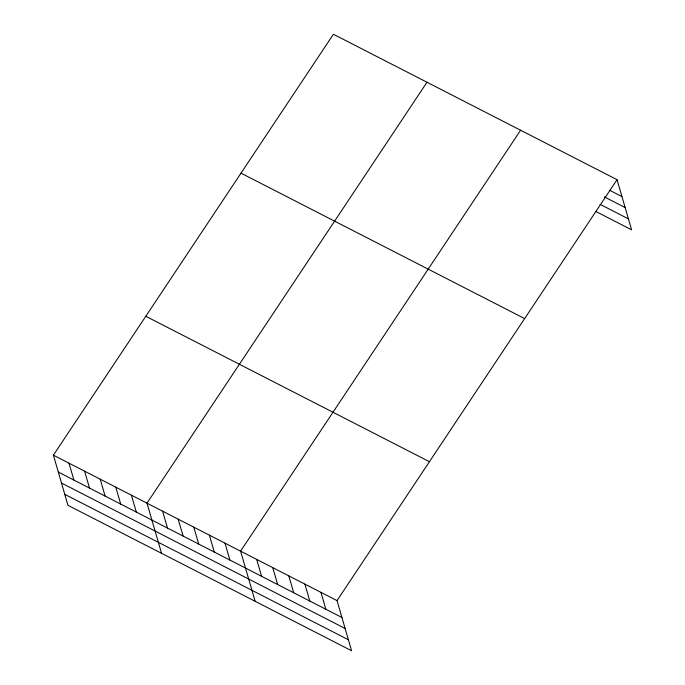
<?xml version="1.0" encoding="UTF-8"?>
<svg xmlns="http://www.w3.org/2000/svg" width="685" height="685" viewBox="0 0 685 685"><rect width="100%" height="100%" fill="white"/><g stroke="black" fill="none" stroke-linecap="round" stroke-linejoin="round"><path stroke-width="1.03" d="M53.396 455.174L337.029 600.608L351.593 650.75L67.961 505.316L53.396 455.174L333.407 34.25L617.039 179.684L631.604 229.826L595.685 211.408M427.003 82.243L146.992 503.167L161.557 553.309M520.6 130.236L240.589 551.16L255.162 601.302M337.029 600.608L617.039 179.684M609.659 190.284L621.954 196.586M604.341 196.895L625.14 207.555M600.06 204.318L628.419 218.857M241 173.151L524.633 318.593M145.794 316.264L429.435 461.707M58.302 472.076L341.943 617.51M61.487 483.045L345.129 628.479M64.775 494.347L348.408 639.781M320.957 592.362L325.863 609.265M304.885 584.125L309.791 601.028M288.813 575.879L293.719 592.782M272.741 567.642L277.648 584.545M256.669 559.397L261.576 576.299M224.997 543.162L229.903 560.065M209.396 535.165L214.302 552.067M193.795 527.159L198.701 544.061M178.194 519.162L183.1 536.064M162.593 511.164L167.5 528.067M131.392 495.169L136.306 512.072M115.791 487.172L120.706 504.066M100.19 479.166L105.105 496.068M84.589 471.169L89.504 488.071M68.988 463.171L73.903 480.074"/></g></svg>
